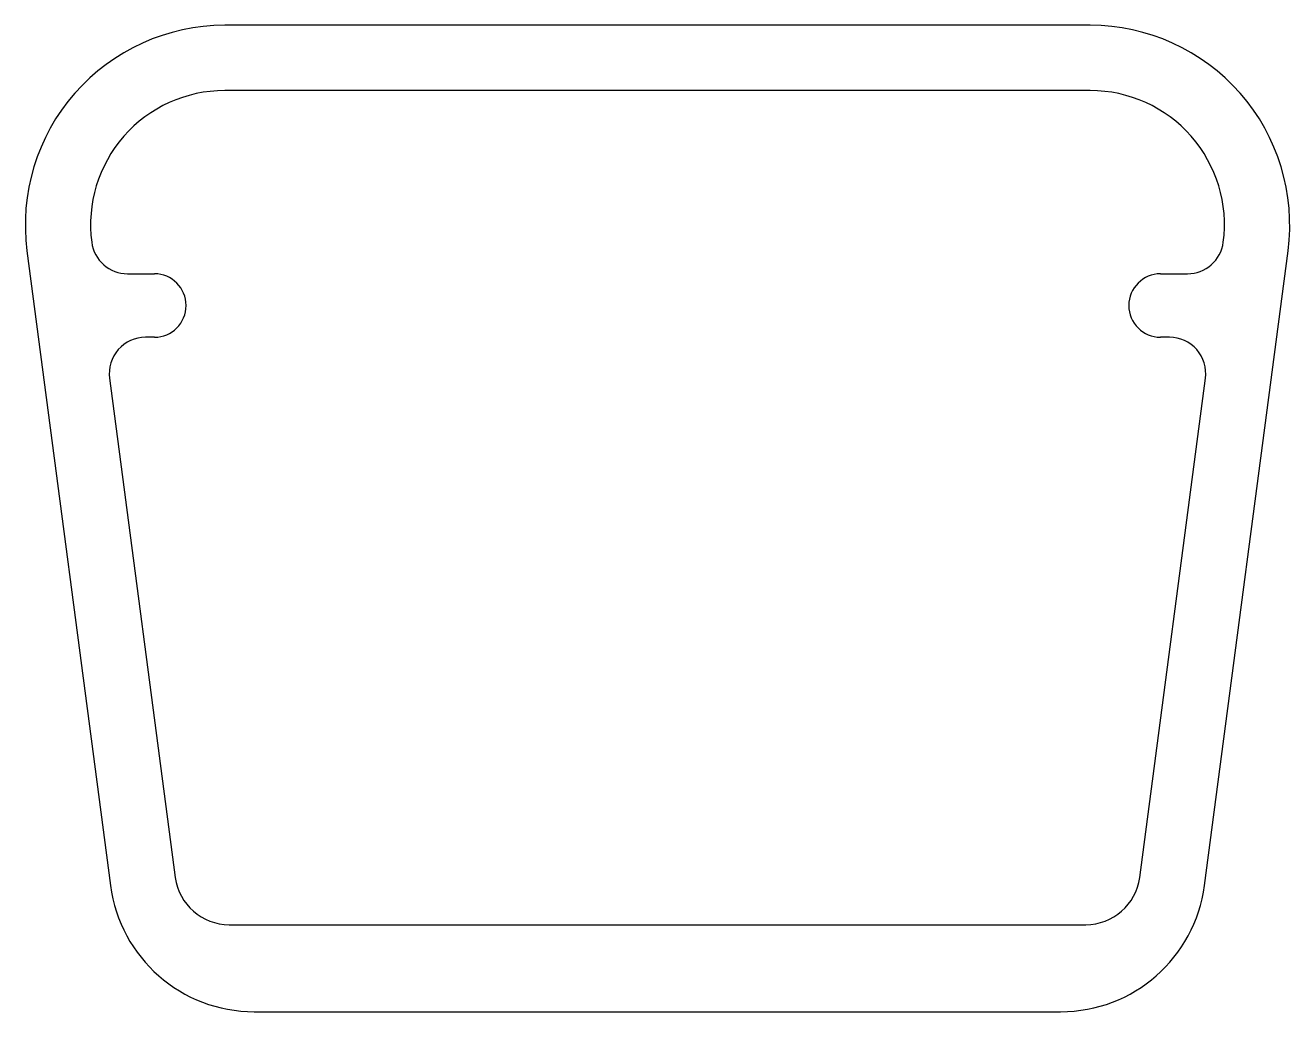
# Model space of a CAD drawing. Extents: x 601.3 to 636.2, y 559.9 to 587.1.
import ezdxf

# ---------------------------------------------------------------- set-up
doc = ezdxf.new("R2010")
doc.units = 0
doc.layers.get('0').update_dxf_attribs({"linetype": 'CONTINUOUS'})

msp = doc.modelspace()

# ---------------------------------------------------------------- linework, layer by layer
for p, q in [((630.659, 587.081), (606.784, 587.081)), ((630.659, 585.281), (606.784, 585.281)), ((601.331, 580.863), (603.636, 563.359)), ((633.807, 563.359), (636.112, 580.863)), ((604.107, 580.229), (604.846, 580.229)), ((632.596, 580.229), (633.336, 580.229)), ((604.846, 578.479), (604.601, 578.479)), ((632.842, 578.479), (632.596, 578.479)), ((603.61, 577.348), (605.421, 563.586)), ((632.021, 563.586), (633.833, 577.348)), ((606.909, 562.281), (630.534, 562.281)), ((607.601, 559.881), (629.841, 559.881))]:
    msp.add_line(p, q)
for centre, radius, start, end in [((606.784, 581.581), 5.5, 90, 187.5), ((630.659, 581.581), 5.5, 352.5, 90), ((606.784, 581.581), 3.7, 90.0001, 187.4997), ((630.659, 581.581), 3.7, 352.5003, 89.9999), ((604.107, 581.229), 1, 187.5, 270), ((633.336, 581.229), 1, 270, 352.5), ((604.846, 579.354), 0.875, 270, 90), ((632.596, 579.354), 0.875, 90, 270), ((604.601, 577.479), 1, 90, 187.5), ((632.842, 577.479), 1, 352.5, 90), ((606.909, 563.781), 1.5, 187.5, 270), ((630.534, 563.781), 1.5, 270, 352.5), ((607.601, 563.881), 4, 187.5, 270), ((629.841, 563.881), 4, 270, 352.5)]:
    msp.add_arc(centre, radius, start, end)

doc.saveas('drawing.dxf')
